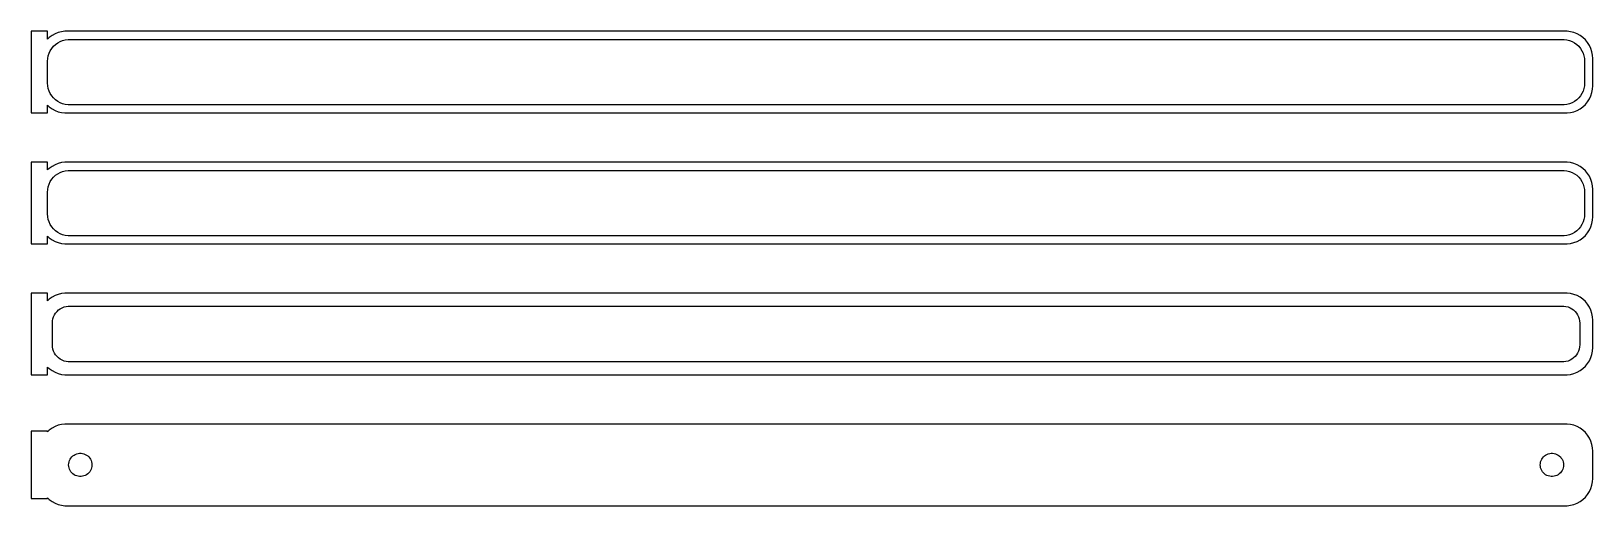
# Model space of a CAD drawing. Header units: metres. Extents: x -144 to 142, y 89 to 175.
import ezdxf

# ---------------------------------------------------------------- set-up
doc = ezdxf.new("R2010")
doc.units = ezdxf.units.M

msp = doc.modelspace()

# ---------------------------------------------------------------- linework, layer by layer
for p, q in [((-141, 175.49), (-144, 175.49)), ((-144, 175.49), (-144, 160.51)), ((-141, 174.059), (-141, 175.49)), ((-139.629, 175.024), (-140.179, 174.722)), ((-139.045, 175.255), (-139.629, 175.024)), ((-138.437, 175.411), (-139.045, 175.255)), ((-137.814, 175.49), (-138.437, 175.411)), ((137.814, 175.49), (-137.814, 175.49)), ((138.437, 175.411), (137.814, 175.49)), ((139.045, 175.255), (138.437, 175.411)), ((139.629, 175.024), (139.045, 175.255)), ((140.179, 174.722), (139.629, 175.024)), ((-140.687, 174.353), (-141, 174.059)), ((-140.719, 171.472), (-140.505, 171.927)), ((-140.179, 174.722), (-140.687, 174.353)), ((-140.505, 171.927), (-140.236, 172.351)), ((-140.236, 172.351), (-139.916, 172.738)), ((-139.916, 172.738), (-139.55, 173.082)), ((-139.55, 173.082), (-139.143, 173.377)), ((-139.143, 173.377), (-138.703, 173.619)), ((-138.703, 173.619), (-138.236, 173.804)), ((-138.236, 173.804), (-137.75, 173.929)), ((-137.75, 173.929), (-137.251, 173.992)), ((-137.251, 173.992), (137.251, 173.992)), ((137.251, 173.992), (137.75, 173.929)), ((137.75, 173.929), (138.236, 173.804)), ((138.236, 173.804), (138.703, 173.619)), ((138.703, 173.619), (139.143, 173.377)), ((139.143, 173.377), (139.55, 173.082)), ((139.55, 173.082), (139.916, 172.738)), ((139.916, 172.738), (140.236, 172.351)), ((140.687, 174.353), (140.179, 174.722)), ((140.236, 172.351), (140.505, 171.927)), ((140.505, 171.927), (140.719, 171.472)), ((141.145, 173.923), (140.687, 174.353)), ((141.545, 173.439), (141.145, 173.923)), ((141.882, 172.909), (141.545, 173.439)), ((142.149, 172.341), (141.882, 172.909)), ((142.343, 171.743), (142.149, 172.341)), ((-141, 170), (-140.968, 170.501)), ((-141, 166), (-141, 170)), ((-140.968, 170.501), (-140.874, 170.995)), ((-140.874, 170.995), (-140.719, 171.472)), ((140.719, 171.472), (140.874, 170.995)), ((140.874, 170.995), (140.968, 170.501)), ((140.968, 170.501), (141, 170)), ((141, 170), (141, 166)), ((142.461, 171.127), (142.343, 171.743)), ((142.5, 170.5), (142.461, 171.127)), ((142.5, 165.5), (142.5, 170.5)), ((-140.968, 165.499), (-141, 166)), ((-140.874, 165.005), (-140.968, 165.499)), ((-140.719, 164.528), (-140.874, 165.005)), ((-140.505, 164.073), (-140.719, 164.528)), ((-140.236, 163.649), (-140.505, 164.073)), ((-139.916, 163.262), (-140.236, 163.649)), ((140.236, 163.649), (139.916, 163.262)), ((140.505, 164.073), (140.236, 163.649)), ((140.719, 164.528), (140.505, 164.073)), ((140.874, 165.005), (140.719, 164.528)), ((140.968, 165.499), (140.874, 165.005)), ((141, 166), (140.968, 165.499)), ((141.882, 163.091), (142.149, 163.659)), ((142.149, 163.659), (142.343, 164.257)), ((142.343, 164.257), (142.461, 164.873)), ((142.461, 164.873), (142.5, 165.5)), ((-144, 160.51), (-141, 160.51)), ((-141, 161.941), (-140.687, 161.647)), ((-141, 160.51), (-141, 161.941)), ((-140.687, 161.647), (-140.179, 161.278)), ((-140.179, 161.278), (-139.629, 160.976)), ((-139.55, 162.918), (-139.916, 163.262)), ((-139.629, 160.976), (-139.045, 160.745)), ((-139.143, 162.623), (-139.55, 162.918)), ((-138.703, 162.381), (-139.143, 162.623)), ((-139.045, 160.745), (-138.437, 160.589)), ((-138.236, 162.196), (-138.703, 162.381)), ((-138.437, 160.589), (-137.814, 160.51)), ((-137.75, 162.071), (-138.236, 162.196)), ((-137.814, 160.51), (137.814, 160.51)), ((-137.251, 162.008), (-137.75, 162.071)), ((137.251, 162.008), (-137.251, 162.008)), ((137.75, 162.071), (137.251, 162.008)), ((138.236, 162.196), (137.75, 162.071)), ((137.814, 160.51), (138.437, 160.589)), ((138.703, 162.381), (138.236, 162.196)), ((138.437, 160.589), (139.045, 160.745)), ((139.143, 162.623), (138.703, 162.381)), ((139.045, 160.745), (139.629, 160.976)), ((139.55, 162.918), (139.143, 162.623)), ((139.916, 163.262), (139.55, 162.918)), ((139.629, 160.976), (140.179, 161.278)), ((140.179, 161.278), (140.687, 161.647)), ((140.687, 161.647), (141.145, 162.077)), ((141.145, 162.077), (141.545, 162.561)), ((141.545, 162.561), (141.882, 163.091)), ((-141, 151.49), (-144, 151.49)), ((-144, 151.49), (-144, 136.51)), ((-141, 150.059), (-141, 151.49)), ((-140.687, 150.353), (-141, 150.059)), ((-140.179, 150.722), (-140.687, 150.353)), ((-139.629, 151.024), (-140.179, 150.722)), ((-139.916, 148.738), (-139.55, 149.082)), ((-139.045, 151.255), (-139.629, 151.024)), ((-139.55, 149.082), (-139.143, 149.377)), ((-139.143, 149.377), (-138.703, 149.619)), ((-138.437, 151.411), (-139.045, 151.255)), ((-138.703, 149.619), (-138.236, 149.804)), ((-137.814, 151.49), (-138.437, 151.411)), ((-138.236, 149.804), (-137.75, 149.929)), ((137.814, 151.49), (-137.814, 151.49)), ((-137.75, 149.929), (-137.251, 149.992)), ((-137.251, 149.992), (137.251, 149.992)), ((137.251, 149.992), (137.75, 149.929)), ((137.75, 149.929), (138.236, 149.804)), ((138.437, 151.411), (137.814, 151.49)), ((138.236, 149.804), (138.703, 149.619)), ((139.045, 151.255), (138.437, 151.411)), ((138.703, 149.619), (139.143, 149.377)), ((139.629, 151.024), (139.045, 151.255)), ((139.143, 149.377), (139.55, 149.082)), ((139.55, 149.082), (139.916, 148.738)), ((140.179, 150.722), (139.629, 151.024)), ((140.687, 150.353), (140.179, 150.722)), ((141.145, 149.923), (140.687, 150.353)), ((141.545, 149.439), (141.145, 149.923)), ((141.882, 148.909), (141.545, 149.439)), ((-141, 146), (-140.968, 146.501)), ((-140.968, 146.501), (-140.874, 146.995)), ((-140.874, 146.995), (-140.719, 147.472)), ((-140.719, 147.472), (-140.505, 147.927)), ((-140.505, 147.927), (-140.236, 148.351)), ((-140.236, 148.351), (-139.916, 148.738)), ((139.916, 148.738), (140.236, 148.351)), ((140.236, 148.351), (140.505, 147.927)), ((140.505, 147.927), (140.719, 147.472)), ((140.719, 147.472), (140.874, 146.995)), ((140.874, 146.995), (140.968, 146.501)), ((140.968, 146.501), (141, 146)), ((142.149, 148.341), (141.882, 148.909)), ((142.343, 147.743), (142.149, 148.341)), ((142.461, 147.127), (142.343, 147.743)), ((142.5, 146.5), (142.461, 147.127)), ((142.5, 141.5), (142.5, 146.5)), ((-141, 142), (-141, 146)), ((141, 146), (141, 142)), ((-140.968, 141.499), (-141, 142)), ((-140.874, 141.005), (-140.968, 141.499)), ((-140.719, 140.528), (-140.874, 141.005)), ((-140.505, 140.073), (-140.719, 140.528)), ((140.719, 140.528), (140.505, 140.073)), ((140.874, 141.005), (140.719, 140.528)), ((140.968, 141.499), (140.874, 141.005)), ((141, 142), (140.968, 141.499)), ((142.343, 140.257), (142.461, 140.873)), ((142.461, 140.873), (142.5, 141.5)), ((-141, 137.941), (-140.687, 137.647)), ((-141, 136.51), (-141, 137.941)), ((-140.687, 137.647), (-140.179, 137.278)), ((-140.236, 139.649), (-140.505, 140.073)), ((-139.916, 139.262), (-140.236, 139.649)), ((-139.55, 138.918), (-139.916, 139.262)), ((-139.143, 138.623), (-139.55, 138.918)), ((-138.703, 138.381), (-139.143, 138.623)), ((-138.236, 138.196), (-138.703, 138.381)), ((-137.75, 138.071), (-138.236, 138.196)), ((-137.251, 138.008), (-137.75, 138.071)), ((137.251, 138.008), (-137.251, 138.008)), ((137.75, 138.071), (137.251, 138.008)), ((138.236, 138.196), (137.75, 138.071)), ((138.703, 138.381), (138.236, 138.196)), ((139.143, 138.623), (138.703, 138.381)), ((139.55, 138.918), (139.143, 138.623)), ((139.916, 139.262), (139.55, 138.918)), ((140.236, 139.649), (139.916, 139.262)), ((140.179, 137.278), (140.687, 137.647)), ((140.505, 140.073), (140.236, 139.649)), ((140.687, 137.647), (141.145, 138.077)), ((141.145, 138.077), (141.545, 138.561)), ((141.545, 138.561), (141.882, 139.091)), ((141.882, 139.091), (142.149, 139.659)), ((142.149, 139.659), (142.343, 140.257)), ((-144, 136.51), (-141, 136.51)), ((-140.179, 137.278), (-139.629, 136.976)), ((-139.629, 136.976), (-139.045, 136.745)), ((-139.045, 136.745), (-138.437, 136.589)), ((-138.437, 136.589), (-137.814, 136.51)), ((-137.814, 136.51), (137.814, 136.51)), ((137.814, 136.51), (138.437, 136.589)), ((138.437, 136.589), (139.045, 136.745)), ((139.045, 136.745), (139.629, 136.976)), ((139.629, 136.976), (140.179, 137.278)), ((-141, 127.479), (-144, 127.479)), ((-144, 127.479), (-144, 112.521)), ((-141, 126.059), (-141, 127.479)), ((-140.687, 126.353), (-141, 126.059)), ((-140.179, 126.722), (-140.687, 126.353)), ((-139.629, 127.024), (-140.179, 126.722)), ((-139.045, 127.255), (-139.629, 127.024)), ((-138.437, 127.411), (-139.045, 127.255)), ((-137.814, 127.49), (-138.437, 127.411)), ((137.814, 127.49), (-137.814, 127.49)), ((138.437, 127.411), (137.814, 127.49)), ((139.045, 127.255), (138.437, 127.411)), ((139.629, 127.024), (139.045, 127.255)), ((140.179, 126.722), (139.629, 127.024)), ((140.687, 126.353), (140.179, 126.722)), ((141.145, 125.923), (140.687, 126.353)), ((-139.894, 123.146), (-139.728, 123.5)), ((-139.728, 123.5), (-139.518, 123.83)), ((-139.518, 123.83), (-139.269, 124.131)), ((-139.269, 124.131), (-138.984, 124.399)), ((-138.984, 124.399), (-138.668, 124.628)), ((-138.668, 124.628), (-138.325, 124.817)), ((-138.325, 124.817), (-137.962, 124.961)), ((-137.962, 124.961), (-137.583, 125.058)), ((-137.583, 125.058), (-137.195, 125.107)), ((-137.195, 125.107), (137.195, 125.107)), ((137.195, 125.107), (137.583, 125.058)), ((137.583, 125.058), (137.962, 124.961)), ((137.962, 124.961), (138.325, 124.817)), ((138.325, 124.817), (138.668, 124.628)), ((138.668, 124.628), (138.984, 124.399)), ((138.984, 124.399), (139.269, 124.131)), ((139.269, 124.131), (139.518, 123.83)), ((139.518, 123.83), (139.728, 123.5)), ((139.728, 123.5), (139.894, 123.146)), ((141.545, 125.439), (141.145, 125.923)), ((141.882, 124.909), (141.545, 125.439)), ((142.149, 124.341), (141.882, 124.909)), ((142.343, 123.743), (142.149, 124.341)), ((142.461, 123.127), (142.343, 123.743)), ((-140.113, 122), (-140.088, 122.39)), ((-140.113, 118), (-140.113, 122)), ((-140.088, 122.39), (-140.015, 122.774)), ((-140.015, 122.774), (-139.894, 123.146)), ((139.894, 123.146), (140.015, 122.774)), ((140.015, 122.774), (140.088, 122.39)), ((140.088, 122.39), (140.113, 122)), ((140.113, 122), (140.113, 118)), ((142.5, 122.5), (142.461, 123.127)), ((142.5, 117.5), (142.5, 122.5)), ((-140.088, 117.61), (-140.113, 118)), ((-140.015, 117.226), (-140.088, 117.61)), ((140.088, 117.61), (140.015, 117.226)), ((140.113, 118), (140.088, 117.61)), ((142.461, 116.873), (142.5, 117.5)), ((-139.894, 116.854), (-140.015, 117.226)), ((-139.728, 116.5), (-139.894, 116.854)), ((-139.518, 116.17), (-139.728, 116.5)), ((-139.269, 115.869), (-139.518, 116.17)), ((-138.984, 115.601), (-139.269, 115.869)), ((-138.668, 115.372), (-138.984, 115.601)), ((-138.325, 115.183), (-138.668, 115.372)), ((-137.962, 115.039), (-138.325, 115.183)), ((-137.583, 114.942), (-137.962, 115.039)), ((-137.195, 114.893), (-137.583, 114.942)), ((137.195, 114.893), (-137.195, 114.893)), ((137.583, 114.942), (137.195, 114.893)), ((137.962, 115.039), (137.583, 114.942)), ((138.325, 115.183), (137.962, 115.039)), ((138.668, 115.372), (138.325, 115.183)), ((138.984, 115.601), (138.668, 115.372)), ((139.269, 115.869), (138.984, 115.601)), ((139.518, 116.17), (139.269, 115.869)), ((139.728, 116.5), (139.518, 116.17)), ((139.894, 116.854), (139.728, 116.5)), ((140.015, 117.226), (139.894, 116.854)), ((141.545, 114.561), (141.882, 115.091)), ((141.882, 115.091), (142.149, 115.659)), ((142.149, 115.659), (142.343, 116.257)), ((142.343, 116.257), (142.461, 116.873)), ((-144, 112.521), (-141, 112.521)), ((-141, 112.521), (-141, 113.941)), ((-141, 113.941), (-140.687, 113.647)), ((-140.687, 113.647), (-140.179, 113.278)), ((-140.179, 113.278), (-139.629, 112.976)), ((-139.629, 112.976), (-139.045, 112.745)), ((-139.045, 112.745), (-138.437, 112.589)), ((-138.437, 112.589), (-137.814, 112.51)), ((-137.814, 112.51), (137.814, 112.51)), ((137.814, 112.51), (138.437, 112.589)), ((138.437, 112.589), (139.045, 112.745)), ((139.045, 112.745), (139.629, 112.976)), ((139.629, 112.976), (140.179, 113.278)), ((140.179, 113.278), (140.687, 113.647)), ((140.687, 113.647), (141.145, 114.077)), ((141.145, 114.077), (141.545, 114.561)), ((-139.045, 103.255), (-139.629, 103.024)), ((-138.437, 103.411), (-139.045, 103.255)), ((-137.814, 103.49), (-138.437, 103.411)), ((137.814, 103.49), (-137.814, 103.49)), ((138.437, 103.411), (137.814, 103.49)), ((139.045, 103.255), (138.437, 103.411)), ((139.629, 103.024), (139.045, 103.255)), ((-141, 102.153), (-144, 102.153)), ((-144, 102.153), (-144, 89.8474)), ((-140.687, 102.353), (-141, 102.059)), ((-141, 102.059), (-141, 102.153)), ((-140.179, 102.722), (-140.687, 102.353)), ((-139.629, 103.024), (-140.179, 102.722)), ((140.179, 102.722), (139.629, 103.024)), ((140.687, 102.353), (140.179, 102.722)), ((141.145, 101.923), (140.687, 102.353)), ((141.545, 101.439), (141.145, 101.923)), ((141.882, 100.909), (141.545, 101.439)), ((142.149, 100.341), (141.882, 100.909)), ((142.343, 99.7434), (142.149, 100.341)), ((-136.727, 97.2551), (-136.557, 97.4617)), ((-136.557, 97.4617), (-136.361, 97.6453)), ((-136.361, 97.6453), (-136.144, 97.8029)), ((-136.144, 97.8029), (-135.909, 97.9321)), ((-135.909, 97.9321), (-135.66, 98.0308)), ((-135.66, 98.0308), (-135.4, 98.0975)), ((-135.4, 98.0975), (-135.134, 98.1311)), ((-135.134, 98.1311), (-134.866, 98.1311)), ((-134.866, 98.1311), (-134.6, 98.0975)), ((-134.6, 98.0975), (-134.34, 98.0308)), ((-134.34, 98.0308), (-134.091, 97.9321)), ((-134.091, 97.9321), (-133.856, 97.8029)), ((-133.856, 97.8029), (-133.639, 97.6453)), ((-133.639, 97.6453), (-133.443, 97.4617)), ((-133.443, 97.4617), (-133.273, 97.2551)), ((133.273, 97.2551), (133.443, 97.4617)), ((133.443, 97.4617), (133.639, 97.6453)), ((133.639, 97.6453), (133.856, 97.8029)), ((133.856, 97.8029), (134.091, 97.9321)), ((134.091, 97.9321), (134.34, 98.0308)), ((134.34, 98.0308), (134.6, 98.0975)), ((134.6, 98.0975), (134.866, 98.1311)), ((134.866, 98.1311), (135.134, 98.1311)), ((135.134, 98.1311), (135.4, 98.0975)), ((135.4, 98.0975), (135.66, 98.0308)), ((135.66, 98.0308), (135.909, 97.9321)), ((135.909, 97.9321), (136.144, 97.8029)), ((136.144, 97.8029), (136.361, 97.6453)), ((136.361, 97.6453), (136.557, 97.4617)), ((136.557, 97.4617), (136.727, 97.2551)), ((142.461, 99.1267), (142.343, 99.7434)), ((142.5, 98.5), (142.461, 99.1267)), ((142.5, 93.5), (142.5, 98.5)), ((-137.135, 96), (-137.118, 96.2676)), ((-137.118, 95.7324), (-137.135, 96)), ((-137.118, 96.2676), (-137.068, 96.531)), ((-137.068, 95.469), (-137.118, 95.7324)), ((-137.068, 96.531), (-136.985, 96.786)), ((-136.985, 95.214), (-137.068, 95.469)), ((-136.985, 96.786), (-136.871, 97.0287)), ((-136.871, 94.9713), (-136.985, 95.214)), ((-136.871, 97.0287), (-136.727, 97.2551)), ((-136.727, 94.7449), (-136.871, 94.9713)), ((-136.557, 94.5383), (-136.727, 94.7449)), ((-133.273, 94.7449), (-133.443, 94.5383)), ((-133.273, 97.2551), (-133.129, 97.0287)), ((-133.129, 94.9713), (-133.273, 94.7449)), ((-133.129, 97.0287), (-133.015, 96.786)), ((-133.015, 95.214), (-133.129, 94.9713)), ((-133.015, 96.786), (-132.932, 96.531)), ((-132.932, 95.469), (-133.015, 95.214)), ((-132.932, 96.531), (-132.882, 96.2676)), ((-132.882, 95.7324), (-132.932, 95.469)), ((-132.882, 96.2676), (-132.865, 96)), ((-132.865, 96), (-132.882, 95.7324)), ((132.865, 96), (132.882, 96.2676)), ((132.882, 95.7324), (132.865, 96)), ((132.882, 96.2676), (132.932, 96.531)), ((132.932, 95.469), (132.882, 95.7324)), ((132.932, 96.531), (133.015, 96.786)), ((133.015, 95.214), (132.932, 95.469)), ((133.015, 96.786), (133.129, 97.0287)), ((133.129, 94.9713), (133.015, 95.214)), ((133.129, 97.0287), (133.273, 97.2551)), ((133.273, 94.7449), (133.129, 94.9713)), ((133.443, 94.5383), (133.273, 94.7449)), ((136.727, 94.7449), (136.557, 94.5383)), ((136.727, 97.2551), (136.871, 97.0287)), ((136.871, 94.9713), (136.727, 94.7449)), ((136.871, 97.0287), (136.985, 96.786)), ((136.985, 95.214), (136.871, 94.9713)), ((136.985, 96.786), (137.068, 96.531)), ((137.068, 95.469), (136.985, 95.214)), ((137.068, 96.531), (137.118, 96.2676)), ((137.118, 95.7324), (137.068, 95.469)), ((137.118, 96.2676), (137.135, 96)), ((137.135, 96), (137.118, 95.7324)), ((-136.361, 94.3547), (-136.557, 94.5383)), ((-136.144, 94.1971), (-136.361, 94.3547)), ((-135.909, 94.0679), (-136.144, 94.1971)), ((-135.66, 93.9692), (-135.909, 94.0679)), ((-135.4, 93.9025), (-135.66, 93.9692)), ((-135.134, 93.8689), (-135.4, 93.9025)), ((-134.866, 93.8689), (-135.134, 93.8689)), ((-134.6, 93.9025), (-134.866, 93.8689)), ((-134.34, 93.9692), (-134.6, 93.9025)), ((-134.091, 94.0679), (-134.34, 93.9692)), ((-133.856, 94.1971), (-134.091, 94.0679)), ((-133.639, 94.3547), (-133.856, 94.1971)), ((-133.443, 94.5383), (-133.639, 94.3547)), ((133.639, 94.3547), (133.443, 94.5383)), ((133.856, 94.1971), (133.639, 94.3547)), ((134.091, 94.0679), (133.856, 94.1971)), ((134.34, 93.9692), (134.091, 94.0679)), ((134.6, 93.9025), (134.34, 93.9692)), ((134.866, 93.8689), (134.6, 93.9025)), ((135.134, 93.8689), (134.866, 93.8689)), ((135.4, 93.9025), (135.134, 93.8689)), ((135.66, 93.9692), (135.4, 93.9025)), ((135.909, 94.0679), (135.66, 93.9692)), ((136.144, 94.1971), (135.909, 94.0679)), ((136.361, 94.3547), (136.144, 94.1971)), ((136.557, 94.5383), (136.361, 94.3547)), ((142.149, 91.6594), (142.343, 92.2566)), ((142.343, 92.2566), (142.461, 92.8733)), ((142.461, 92.8733), (142.5, 93.5)), ((-144, 89.8474), (-141, 89.8474)), ((-141, 89.8474), (-141, 89.9413)), ((-141, 89.9413), (-140.687, 89.6474)), ((-140.687, 89.6474), (-140.179, 89.2784)), ((-140.179, 89.2784), (-139.629, 88.9759)), ((-139.629, 88.9759), (-139.045, 88.7447)), ((139.045, 88.7447), (139.629, 88.9759)), ((139.629, 88.9759), (140.179, 89.2784)), ((140.179, 89.2784), (140.687, 89.6474)), ((140.687, 89.6474), (141.145, 90.0773)), ((141.145, 90.0773), (141.545, 90.5611)), ((141.545, 90.5611), (141.882, 91.0912)), ((141.882, 91.0912), (142.149, 91.6594)), ((-139.045, 88.7447), (-138.437, 88.5886)), ((-138.437, 88.5886), (-137.814, 88.5099)), ((-137.814, 88.5099), (137.814, 88.5099)), ((137.814, 88.5099), (138.437, 88.5886)), ((138.437, 88.5886), (139.045, 88.7447))]:
    msp.add_line(p, q)

doc.saveas('drawing.dxf')
